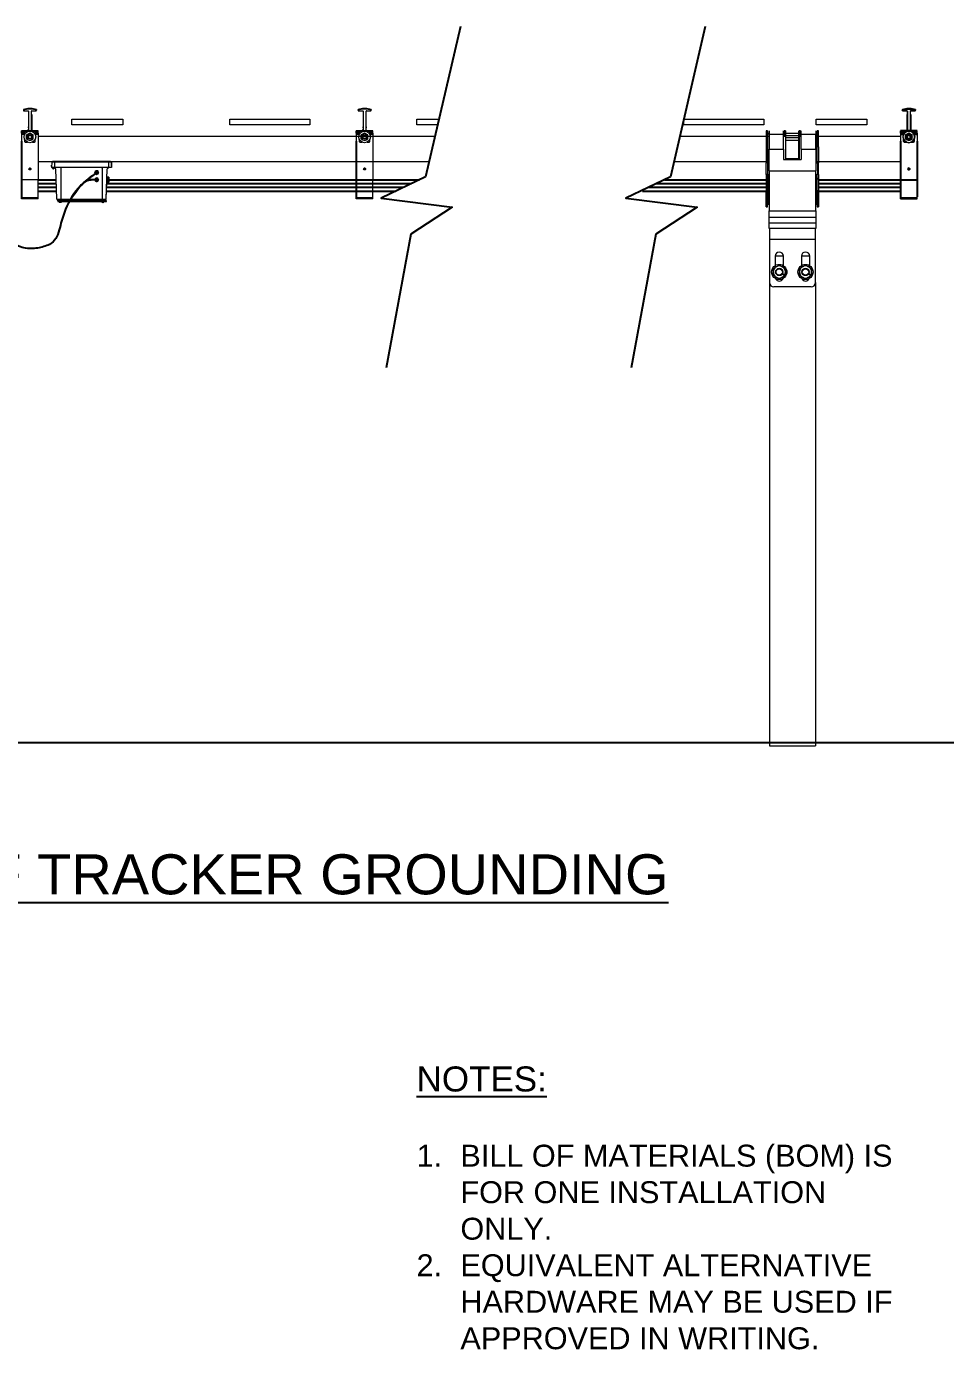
# Model space of a CAD drawing. Header units: feet. Extents: x 0.3 to 98.5, y -18.6 to 31.5.
# Drawn here: x 72.86 to 77.44, y 0.32 to 6.93 of the extents above; entities that cross this region are included whole.
import ezdxf
from ezdxf.enums import TextEntityAlignment as Align

# ---------------------------------------------------------------- set-up
doc = ezdxf.new("R2010")
doc.units = ezdxf.units.FT
doc.header["$MEASUREMENT"] = 0
for name, color, linetype in [('ATI CENTER SUPPORT', 7, 'Continuous'), ('ATI_EARTH', 34, 'Continuous'), ('DC STRING CABLES', 30, 'Continuous'), ('G-ANNO-TEXT', 1, 'Continuous'), ('G-ANNO-TEXT @ 1', 1, 'Continuous')]:
    doc.layers.add(name, color=color, linetype=linetype)
doc.styles.add('NEI-A', font='arial.ttf')

# ---------------------------------------------------------------- blocks, each defined once
blk = doc.blocks.new('CLAMP')
at = {"color": 3, "linetype": 'Continuous', "lineweight": 15}
for p, q in [((-0.0144, 0.1299), (-0.0144, 0.1287)), ((-0.0048, 0.1326), (-0.0142, 0.1302)), ((-0.0048, 0.1315), (-0.0142, 0.129)), ((-0.0142, 0.1302), (-0.0142, 0.129)), ((-0.0131, 0.1275), (-0.004, 0.1275)), ((-0.0048, 0.1326), (-0.0048, 0.1315)), ((0.0048, 0.1326), (-0.0048, 0.1326)), ((0.0048, 0.1315), (-0.0048, 0.1315)), ((-0.0032, 0.1267), (-0.0032, 0.091)), ((0.0032, 0.1242), (0.0032, 0.1267)), ((0.0032, 0.091), (0.0032, 0.1242)), ((0.004, 0.1275), (0.0131, 0.1275)), ((0.0048, 0.1326), (0.0048, 0.1315)), ((0.0142, 0.1302), (0.0048, 0.1326)), ((0.0142, 0.129), (0.0048, 0.1315)), ((0.0142, 0.1302), (0.0142, 0.129)), ((0.0144, 0.1299), (0.0144, 0.1287)), ((-0.0032, 0.0921), (-0.0037, 0.0916)), ((-0.0037, 0.0916), (-0.0037, 0.0905)), ((-0.0037, 0.0916), (-0.0037, 0.0916)), ((-0.0032, 0.091), (-0.0037, 0.0905)), ((-0.0037, 0.0905), (-0.0032, 0.09)), ((-0.0032, 0.09), (-0.0032, 0.0851)), ((0.0032, 0.0921), (0.0037, 0.0916)), ((0.0032, 0.091), (0.0037, 0.0905)), ((0.0037, 0.0905), (0.0032, 0.09)), ((0.0032, 0.0839), (0.0032, 0.09)), ((0.0037, 0.0916), (0.0037, 0.0905)), ((0.0037, 0.0916), (0.0037, 0.0916)), ((-0.0182, 0.0808), (-0.0182, 0.0839)), ((-0.0182, 0.0782), (-0.0182, 0.0808)), ((-0.0182, 0.0808), (-0.0117, 0.0808)), ((-0.0182, 0.0782), (-0.0182, 0.0778)), ((-0.0182, 0.0782), (-0.0117, 0.0782)), ((-0.0182, 0.0778), (-0.0182, 0.0758)), ((-0.0117, 0.0778), (-0.0182, 0.0778)), ((-0.0182, 0.0758), (-0.0182, -0.0236)), ((-0.0117, 0.0758), (-0.0182, 0.0758)), ((-0.0117, 0.0828), (-0.0117, 0.0821)), ((-0.0117, 0.0821), (-0.0117, 0.0755)), ((-0.0117, 0.0652), (-0.0117, 0.0605)), ((-0.0072, 0.0839), (-0.0102, 0.0837)), ((-0.0102, 0.0839), (-0.0102, 0.0837)), ((-0.0101, 0.0589), (-0.0056, 0.0589)), ((-0.0036, 0.0766), (-0.0072, 0.0745)), ((-0.0072, 0.0704), (-0.0072, 0.0745)), ((-0.0072, 0.0662), (-0.0072, 0.0704)), ((-0.0072, 0.0662), (-0.0036, 0.0642)), ((-0.0035, 0.0851), (-0.0049, 0.0851)), ((-0.0035, 0.0851), (-0.0049, 0.0851)), ((-0.0049, 0.0848), (-0.0041, 0.0848)), ((-0.0041, 0.0841), (-0.0049, 0.084)), ((-0.0041, 0.0848), (-0.0041, 0.0841)), ((0, 0.0787), (-0.0036, 0.0766)), ((-0.0036, 0.0642), (0, 0.0621)), ((0.0036, 0.0766), (0, 0.0787)), ((0, 0.0621), (0.0036, 0.0642)), ((0.0072, 0.0745), (0.0036, 0.0766)), ((0.0036, 0.0642), (0.0072, 0.0662)), ((0.0056, 0.0589), (0.0101, 0.0589)), ((0.0102, 0.0837), (0.0072, 0.0839)), ((0.0072, 0.0704), (0.0072, 0.0745)), ((0.0072, 0.0662), (0.0072, 0.0704)), ((0.0102, 0.0839), (0.0102, 0.0837)), ((0.0117, 0.0828), (0.0117, 0.0821)), ((0.0117, 0.0755), (0.0117, 0.0821)), ((0.0117, 0.0808), (0.0182, 0.0808)), ((0.0117, 0.0782), (0.0182, 0.0782)), ((0.0182, 0.0778), (0.0117, 0.0778)), ((0.0182, 0.0758), (0.0117, 0.0758)), ((0.0117, 0.0605), (0.0117, 0.0652)), ((0.0182, 0.0808), (0.0182, 0.0839)), ((0.0182, 0.0782), (0.0182, 0.0808)), ((0.0182, 0.0782), (0.0182, 0.0778)), ((0.0182, 0.0778), (0.0182, 0.0758)), ((0.0182, 0.0758), (0.0182, -0.0236)), ((0.0182, -0.0236), (-0.0182, -0.0236)), ((-0.0182, -0.0633), (-0.0182, -0.0236)), ((0.0182, -0.0633), (0.0182, -0.0236)), ((0.0182, -0.0633), (-0.0182, -0.0633)), ((-0.0182, -0.0657), (-0.0182, -0.0633)), ((0.0182, -0.0657), (-0.0182, -0.0657)), ((0.0182, -0.0657), (0.0182, -0.0633))]:
    blk.add_line(p, q, dxfattribs=at)
at = {"color": 3}
for p, q in [((-0.0182, 0.0839), (0.0182, 0.0839)), ((-0.0182, 0.0612), (-0.0182, -0.0612))]:
    blk.add_line(p, q, dxfattribs=at)
at = {"color": 3, "linetype": 'Continuous', "lineweight": 15}
for radius in [0.0128, 0.0048, 0.0036]:
    blk.add_circle((0, 0.0704), radius, dxfattribs=at)
at = {"color": 3}
blk.add_circle((0, 0), 0.00147, dxfattribs=at)
at = {"color": 3, "linetype": 'Continuous', "lineweight": 15}
for centre, radius, start, end in [((-0.0141, 0.1299), 0.0003, 104.672, 179.9818), ((-0.0141, 0.1287), 0.0003, 104.672, 179.9818), ((-0.0131, 0.1287), 0.00128, 180.0273, 270.0273), ((-0.004, 0.1267), 0.000799, 0.0273, 90.0273), ((0.004, 0.1267), 0.000799, 89.9727, 179.9727), ((0.0131, 0.1287), 0.00128, 269.9727, 359.9727), ((0.0141, 0.1299), 0.0003, 0.0182, 75.328), ((0.0141, 0.1287), 0.0003, 0.0182, 75.328), ((-0.0103, 0.0829), 0.00139, 133.1103, 183.5333), ((-0.0101, 0.0821), 0.0016, 93.3224, 179.9748), ((-0.0101, 0.0605), 0.0016, 180.0273, 270.0273), ((0, 0.0704), 0.00719, 120, 180), ((0, 0.0704), 0.00719, 180, 240), ((-0.0042, 0.0851), 0.00101, 273.3224, 359.9748), ((0, 0.0704), 0.00719, 60, 120), ((0, 0.0704), 0.00719, 240, 300), ((0, 0.0704), 0.00719, 0, 60), ((0, 0.0704), 0.00719, 300, 0), ((0.0101, 0.0605), 0.0016, 269.9727, 359.9727), ((0.0101, 0.0821), 0.0016, 0.0252, 86.6776), ((0.0102, 0.0828), 0.00154, 359.0792, 44.4283)]:
    blk.add_arc(centre, radius, start, end, dxfattribs=at)
blk.add_ellipse((-0.0042, 0.0859), major_axis=(0, 0.00107), ratio=0.942202, start_param=3.200091, end_param=4.712389, dxfattribs=at)
blk = doc.blocks.new('BEARING COLUMN')
at = {"color": 253, "linetype": 'Continuous', "lineweight": 15}
for p, q in [((-0.0543, 0.0835), (-0.0575, 0.0835)), ((-0.0575, 0.0835), (-0.0575, 0.0488)), ((-0.0543, 0.0835), (-0.0543, 0.0488)), ((-0.0512, 0.0781), (-0.0543, 0.0781)), ((-0.0512, 0.0839), (-0.0512, 0.0762)), ((-0.0512, 0.0762), (-0.0192, 0.0762)), ((-0.0512, 0.0755), (-0.0512, 0.0762)), ((-0.0192, 0.0755), (-0.0512, 0.0755)), ((-0.0512, 0.0755), (-0.0512, 0.0431)), ((-0.0192, 0.0762), (-0.0192, 0.0839)), ((-0.0181, 0.0781), (-0.0192, 0.0781)), ((-0.0192, 0.0755), (-0.0192, 0.0762)), ((-0.0192, 0.0431), (-0.0192, 0.0755)), ((-0.0149, 0.0835), (-0.0181, 0.0835)), ((-0.0181, 0.0835), (-0.0181, 0.0778)), ((-0.0149, 0.0778), (-0.0181, 0.0778)), ((-0.0181, 0.0778), (-0.0181, 0.072)), ((-0.0149, 0.072), (-0.0181, 0.072)), ((-0.0149, 0.0835), (-0.0149, 0.0778)), ((-0.0149, 0.0778), (-0.0149, 0.072)), ((-0.0149, 0.072), (-0.0149, 0.021)), ((-0.0141, 0.0612), (-0.0149, 0.0612)), ((-0.0141, 0.0581), (-0.0149, 0.0581)), ((-0.0141, 0.0784), (-0.0141, 0.0839)), ((-0.0141, 0.0784), (0.0141, 0.0784)), ((-0.0141, 0.0737), (-0.0141, 0.0784)), ((-0.0141, 0.0737), (0.0141, 0.0737)), ((-0.0141, 0.0691), (-0.0141, 0.0737)), ((-0.0141, 0.0691), (0.0141, 0.0691)), ((-0.0141, 0.0634), (-0.0141, 0.0691)), ((-0.0141, 0.0634), (0.0141, 0.0634)), ((-0.0141, 0.0228), (-0.0141, 0.0634)), ((0.0141, 0.0784), (0.0141, 0.0839)), ((0.0141, 0.0737), (0.0141, 0.0784)), ((0.0141, 0.0691), (0.0141, 0.0737)), ((0.0141, 0.0634), (0.0141, 0.0691)), ((0.0141, 0.0228), (0.0141, 0.0634)), ((0.0149, 0.0612), (0.0141, 0.0612)), ((0.0149, 0.0581), (0.0141, 0.0581)), ((0.0181, 0.0835), (0.0149, 0.0835)), ((0.0149, 0.0835), (0.0149, 0.0778)), ((0.0149, 0.0778), (0.0181, 0.0778)), ((0.0149, 0.0778), (0.0149, 0.072)), ((0.0149, 0.072), (0.0149, 0.021)), ((0.0149, 0.072), (0.0181, 0.072)), ((0.0181, 0.0835), (0.0181, 0.0778)), ((0.0192, 0.0781), (0.0181, 0.0781)), ((0.0181, 0.0778), (0.0181, 0.072)), ((0.0192, 0.0762), (0.0192, 0.0839)), ((0.0192, 0.0762), (0.0512, 0.0762)), ((0.0192, 0.0755), (0.0192, 0.0762)), ((0.0512, 0.0755), (0.0192, 0.0755)), ((0.0192, 0.0431), (0.0192, 0.0755)), ((0.0512, 0.0839), (0.0512, 0.0762)), ((0.0543, 0.0781), (0.0512, 0.0781)), ((0.0512, 0.0762), (0.0512, 0.0755)), ((0.0512, 0.0431), (0.0512, 0.0755)), ((0.0575, 0.0835), (0.0543, 0.0835)), ((0.0543, 0.0488), (0.0543, 0.0835)), ((0.0575, 0.0488), (0.0575, 0.0835)), ((-0.0543, 0.0488), (-0.0575, 0.0488)), ((-0.0575, 0.0488), (-0.0575, 0.0131)), ((-0.0543, 0.0488), (-0.0543, 0.0131)), ((-0.0512, 0.0431), (-0.0192, 0.0431)), ((-0.0512, -0.0042), (-0.0512, 0.0431)), ((-0.0192, 0.0431), (-0.0192, 0.0211)), ((0.0192, 0.0431), (0.0192, 0.0211)), ((0.0192, 0.0431), (0.0512, 0.0431)), ((0.0512, 0.0431), (0.0512, -0.0042)), ((0.0575, 0.0488), (0.0543, 0.0488)), ((0.0543, 0.0131), (0.0543, 0.0488)), ((0.0575, 0.0488), (0.0575, 0.0131)), ((-0.0543, 0.0131), (-0.0575, 0.0131)), ((-0.0575, -0.0125), (-0.0575, 0.0131)), ((-0.0549, 0.0131), (-0.0549, -0.0125)), ((-0.0543, 0.0131), (-0.0512, 0.0131)), ((-0.0192, 0.0211), (0.0192, 0.0211)), ((-0.0141, 0.0284), (-0.0149, 0.0284)), ((-0.0141, 0.0228), (0.0141, 0.0228)), ((-0.0141, 0.0218), (-0.0141, 0.0228)), ((-0.0141, 0.0218), (0.0141, 0.0218)), ((-0.0141, 0.0211), (-0.0141, 0.0218)), ((0.0149, 0.0284), (0.0141, 0.0284)), ((0.0141, 0.0218), (0.0141, 0.0228)), ((0.0141, 0.0211), (0.0141, 0.0218)), ((0.0512, 0.0131), (0.0543, 0.0131)), ((0.0575, 0.0131), (0.0543, 0.0131)), ((0.0549, 0.0131), (0.0549, -0.0125)), ((0.0575, -0.0125), (0.0575, 0.0131)), ((-0.0575, -0.0125), (-0.0575, -0.0482)), ((-0.0535, -0.0125), (-0.0575, -0.0125)), ((-0.0543, -0.023), (-0.0543, -0.0482)), ((-0.0535, -0.0125), (-0.0512, -0.0125)), ((-0.0535, -0.0125), (-0.0535, -0.0775)), ((-0.0512, -0.0042), (0.0512, -0.0042)), ((-0.0512, -0.0042), (-0.0512, -0.0921)), ((0.0512, -0.0921), (0.0512, -0.0042)), ((0.0512, -0.0125), (0.0535, -0.0125)), ((0.0575, -0.0125), (0.0535, -0.0125)), ((0.0535, -0.0775), (0.0535, -0.0125)), ((0.0543, -0.0482), (0.0543, -0.023)), ((0.0575, -0.0125), (0.0575, -0.0482)), ((-0.0543, -0.0482), (-0.0575, -0.0482)), ((-0.0575, -0.0829), (-0.0575, -0.0482)), ((-0.0543, -0.0829), (-0.0543, -0.0482)), ((0.0575, -0.0482), (0.0543, -0.0482)), ((0.0543, -0.0482), (0.0543, -0.0829)), ((0.0575, -0.0482), (0.0575, -0.0829)), ((-0.0575, -0.0829), (-0.0543, -0.0829)), ((-0.0535, -0.0775), (-0.0512, -0.0775)), ((0.0512, -0.0775), (0.0535, -0.0775)), ((0.0543, -0.0829), (0.0575, -0.0829)), ((-0.0512, -0.0921), (0.0512, -0.0921)), ((-0.0512, -0.1056), (-0.0512, -0.0921)), ((-0.0512, -0.1056), (0.0512, -0.1056)), ((-0.0512, -0.1182), (-0.0512, -0.1056)), ((0.0512, -0.0921), (0.0512, -0.1056)), ((0.0512, -0.1056), (0.0512, -0.1182)), ((-0.0512, -0.1182), (0.0512, -0.1182)), ((-0.0512, -0.13), (-0.0512, -0.1182)), ((-0.0512, -0.13), (0.0512, -0.13)), ((-0.0512, -0.1308), (-0.0512, -0.13)), ((0.0512, -0.1308), (-0.0512, -0.1308)), ((-0.0504, -0.1308), (-0.0504, -0.1548)), ((0.0504, -0.1548), (0.0504, -0.1308)), ((0.0512, -0.1182), (0.0512, -0.13)), ((0.0512, -0.13), (0.0512, -0.1308)), ((0.0504, -0.1548), (-0.0504, -0.1548)), ((-0.0504, -0.1548), (-0.0504, -0.2494)), ((0.0504, -0.2494), (0.0504, -0.1548)), ((-0.0379, -0.1915), (-0.0379, -0.2121)), ((-0.0378, -0.191), (-0.0197, -0.191)), ((-0.0197, -0.2121), (-0.0197, -0.1915)), ((0.0197, -0.191), (0.0378, -0.191)), ((0.0197, -0.1915), (0.0197, -0.2121)), ((0.0379, -0.2121), (0.0379, -0.1915)), ((-0.042, -0.2185), (-0.0354, -0.2147)), ((-0.042, -0.2261), (-0.042, -0.2185)), ((-0.042, -0.2338), (-0.042, -0.2261)), ((-0.0354, -0.2147), (-0.0288, -0.2108)), ((-0.0288, -0.2108), (-0.0222, -0.2147)), ((-0.0222, -0.2147), (-0.0155, -0.2185)), ((-0.0216, -0.2297), (-0.0221, -0.2306)), ((-0.0221, -0.2306), (-0.0207, -0.2314)), ((-0.0216, -0.2297), (-0.0202, -0.2305)), ((-0.0202, -0.2305), (-0.0207, -0.2314)), ((-0.0207, -0.2314), (-0.0189, -0.2324)), ((-0.0202, -0.2305), (-0.0184, -0.2316)), ((-0.0184, -0.2316), (-0.0189, -0.2324)), ((-0.0155, -0.2185), (-0.0155, -0.2261)), ((-0.0155, -0.2261), (-0.0155, -0.2338)), ((0.0155, -0.2185), (0.0222, -0.2147)), ((0.0155, -0.2261), (0.0155, -0.2185)), ((0.0155, -0.2338), (0.0155, -0.2261)), ((0.0222, -0.2147), (0.0288, -0.2108)), ((0.0288, -0.2108), (0.0354, -0.2147)), ((0.0354, -0.2147), (0.042, -0.2185)), ((0.036, -0.2297), (0.0355, -0.2306)), ((0.0355, -0.2306), (0.0369, -0.2314)), ((0.036, -0.2297), (0.0374, -0.2305)), ((0.0374, -0.2305), (0.0369, -0.2314)), ((0.0369, -0.2314), (0.0387, -0.2324)), ((0.0374, -0.2305), (0.0392, -0.2316)), ((0.0392, -0.2316), (0.0387, -0.2324)), ((0.042, -0.2185), (0.042, -0.2261)), ((0.042, -0.2261), (0.042, -0.2338)), ((-0.0504, -0.2494), (-0.0504, -1.2658)), ((-0.0354, -0.2376), (-0.042, -0.2338)), ((0.0408, -0.259), (-0.0408, -0.259)), ((-0.0288, -0.2414), (-0.0354, -0.2376)), ((-0.0222, -0.2376), (-0.0288, -0.2414)), ((-0.0155, -0.2338), (-0.0222, -0.2376)), ((0.0222, -0.2376), (0.0155, -0.2338)), ((0.0288, -0.2414), (0.0222, -0.2376)), ((0.0354, -0.2376), (0.0288, -0.2414)), ((0.042, -0.2338), (0.0354, -0.2376)), ((0.0504, -0.2494), (0.0504, -1.2658)), ((-0.0504, -1.2658), (0.0504, -1.2658))]:
    blk.add_line(p, q, dxfattribs=at)
at = {"color": 253, "linetype": 'Continuous', "lineweight": 15, "flags": 128}
for points in [[(-0.0543, -0.023), (-0.0542, -0.0214), (-0.0539, -0.0151), (-0.0538, -0.0142), (-0.0538, -0.0136), (-0.0537, -0.0132), (-0.0536, -0.013), (-0.0536, -0.0128), (-0.0536, -0.0127), (-0.0536, -0.0126), (-0.0535, -0.0126), (-0.0535, -0.0125), (-0.0535, -0.0125), (-0.0535, -0.0125), (-0.0535, -0.0125), (-0.0535, -0.0125)], [(0.0535, -0.0125), (0.0535, -0.0125), (0.0535, -0.0125), (0.0535, -0.0125), (0.0536, -0.0126), (0.0537, -0.0131), (0.0539, -0.015), (0.0543, -0.023)]]:
    blk.add_lwpolyline(points, dxfattribs=at)
at = {"color": 253, "linetype": 'Continuous', "lineweight": 15}
for centre, radius in [((-0.0288, -0.2261), 0.0167), ((-0.0288, -0.2261), 0.00806), ((-0.0288, -0.2261), 0.00709), ((0.0288, -0.2261), 0.0167), ((0.0288, -0.2261), 0.00806), ((0.0288, -0.2261), 0.00709)]:
    blk.add_circle(centre, radius, dxfattribs=at)
for centre, radius, start, end in [((-0.0535, -0.0783), 0.0008, 90, 180), ((0.0535, -0.0783), 0.0008, 0, 90), ((-0.0288, -0.1915), 0.00907, 0, 180), ((0.0288, -0.1915), 0.00907, 0, 180), ((-0.0288, -0.2261), 0.0133, 120, 180), ((-0.0288, -0.2261), 0.0133, 180, 240), ((-0.0288, -0.2261), 0.0133, 60, 120), ((-0.0288, -0.2261), 0.0133, 0, 60), ((-0.0288, -0.2261), 0.0133, 300, 0), ((0.0288, -0.2261), 0.0133, 120, 180), ((0.0288, -0.2261), 0.0133, 180, 240), ((0.0288, -0.2261), 0.0133, 60, 120), ((0.0288, -0.2261), 0.0133, 0, 60), ((0.0288, -0.2261), 0.0133, 300, 0), ((-0.0408, -0.2494), 0.0096, 180, 270), ((-0.0288, -0.2369), 0.00907, 205.0309, 334.9691), ((-0.0288, -0.2261), 0.0133, 240, 300), ((0.0288, -0.2369), 0.00907, 205.0354, 334.9646), ((0.0288, -0.2261), 0.0133, 240, 300), ((0.0408, -0.2494), 0.0096, 270, 0)]:
    blk.add_arc(centre, radius, start, end, dxfattribs=at)
blk = doc.blocks.new('DETAIL_TITLE')
blk.add_circle((0.5923, -0.5126), 0.25)
at = {"style": 'NEI-A'}
blk.add_attdef('DETAIL_TITLE_001', (0.9099, -0.4851), '', height=0.2, dxfattribs=at)
at = {"style": 'NEI-A', "flags": 8}
blk.add_attdef('#', text='', height=0.2, dxfattribs=at).set_placement((0.5922, -0.5109), align=Align.MIDDLE_CENTER)
at = {"style": 'NEI-A'}
for tag, p in [('SCALE:', (0.9386, -0.7379)), ('1"_=_', (1.5474, -0.7379))]:
    blk.add_attdef(tag, text='', height=0.1, dxfattribs=at).set_placement(p, align=Align.BOTTOM_LEFT)

msp = doc.modelspace()

# ---------------------------------------------------------------- linework, layer by layer
at = {"color": 7}
for points in [[(75.02389, 6.93036), (74.85053, 6.17983), (74.62801, 6.07346), (74.98329, 6.02783), (74.77663, 5.89323), (74.65339, 5.22671)], [(76.24573, 6.93036), (76.07237, 6.17983), (75.84984, 6.07346), (76.20513, 6.02783), (75.99846, 5.89323), (75.87523, 5.22671)]]:
    msp.add_lwpolyline(points, dxfattribs=at)
for centre, radius, start, end in [((73.20916, 6.16429), 0.000497, 93.168314, 274.838648), ((73.20895, 6.20019), 0.000248, 132.913376, 281.161011), ((73.20892, 6.20018), 0.000241, 289.622669, 124.451718), ((73.20916, 6.16429), 0.000497, 274.707263, 93.299699)]:
    msp.add_arc(centre, radius, start, end)
at = {"color": 85, "true_color": 0x58ba48}
for points in [[(73.20878, 6.20038), (73.12817, 6.13472), (73.05345, 6.01746), (73.02773, 5.93704), (72.99123, 5.85497), (72.9373, 5.82926), (72.87259, 5.8218), (72.80374, 5.84087), (72.74566, 5.92212), (72.71829, 6.05726), (72.69755, 6.15508), (72.65275, 6.2496), (72.5539, 6.35264), (72.50413, 6.38331)], [(73.209, 6.19995), (73.20615, 6.19784), (73.20122, 6.19428), (73.19448, 6.18936), (73.17847, 6.17741), (73.16992, 6.17084), (73.1606, 6.16329), (73.15427, 6.15809)]]:
    msp.add_spline(points, degree=3, dxfattribs=at)
at = {"color": 240, "true_color": 0xed1f24}
for points in [[(73.2092, 6.16379), (73.15668, 6.15798), (73.09885, 6.09264), (73.07894, 6.06749)], [(73.20913, 6.16479), (73.20419, 6.16486), (73.19286, 6.16486), (73.1818, 6.16458), (73.16964, 6.16293), (73.16167, 6.16074), (73.15762, 6.15943), (73.1489, 6.15477), (73.14153, 6.14857)]]:
    msp.add_spline(points, degree=3, dxfattribs=at)
at = {"layer": 'ATI CENTER SUPPORT', "color": 1}
for p, q in [((72.88298, 6.49034), (72.88298, 6.4099)), ((77.26914, 6.49034), (77.26914, 6.4099))]:
    msp.add_line(p, q, dxfattribs=at)
at = {"layer": 'ATI CENTER SUPPORT', "color": 2}
for p, q in [((72.88412, 6.49034), (72.88412, 6.4099)), ((77.25299, 6.49034), (77.25299, 6.4099)), ((77.27028, 6.49034), (77.27028, 6.4099))]:
    msp.add_line(p, q, dxfattribs=at)
at = {"layer": 'ATI CENTER SUPPORT', "color": 8, "linetype": 'Continuous', "lineweight": 15}
for p, q in [((72.91716, 6.3819), (74.8972, 6.3819)), ((76.11904, 6.3819), (76.56414, 6.3819)), ((76.63692, 6.3819), (76.64856, 6.3819)), ((76.71261, 6.3819), (76.72425, 6.3819)), ((76.79703, 6.3819), (77.22035, 6.3819)), ((77.30292, 6.3819), (77.3028, 6.3819)), ((72.91716, 6.25585), (74.86809, 6.25585)), ((72.9844, 6.25221), (72.98394, 6.22573)), ((73.2827, 6.22573), (72.98394, 6.22573)), ((73.28224, 6.25221), (72.9844, 6.25221)), ((72.98851, 6.2231), (72.98857, 6.22573)), ((72.99008, 6.22573), (72.99002, 6.22307)), ((72.99002, 6.22309), (72.99002, 6.22307)), ((72.99002, 6.22309), (72.99002, 6.22307)), ((72.99002, 6.22309), (72.99002, 6.22307)), ((72.99002, 6.22309), (72.99002, 6.22307)), ((72.99002, 6.22307), (72.99002, 6.22307)), ((72.99002, 6.22307), (72.99002, 6.22307)), ((72.99047, 6.22573), (72.99104, 6.22468)), ((72.99104, 6.22468), (72.99104, 6.22468)), ((72.99104, 6.22468), (72.99104, 6.22468)), ((72.99149, 6.22483), (72.99168, 6.22486)), ((72.9915, 6.22122), (72.99186, 6.22119)), ((72.9915, 6.22122), (72.99186, 6.22119)), ((72.9915, 6.22122), (72.99186, 6.22119)), ((72.9915, 6.22122), (72.99171, 6.22119)), ((72.99186, 6.22484), (72.99186, 6.22484)), ((72.99186, 6.22122), (72.99186, 6.22122)), ((72.99186, 6.21968), (72.99186, 6.21968)), ((72.99521, 6.22314), (72.99512, 6.22573)), ((72.99521, 6.22314), (72.99512, 6.22573)), ((72.99521, 6.22314), (72.99512, 6.22573)), ((72.9952, 6.2232), (72.99517, 6.2225)), ((72.9952, 6.22319), (72.99517, 6.2225)), ((72.99521, 6.22314), (72.99521, 6.22314)), ((72.99622, 6.2258), (72.99631, 6.22573)), ((72.99622, 6.2258), (72.99631, 6.22573)), ((72.99738, 6.22503), (72.99837, 6.22451)), ((72.99738, 6.22503), (72.99837, 6.22451)), ((72.99862, 6.25591), (72.99862, 6.22573)), ((73.26801, 6.25591), (72.99862, 6.25591)), ((73.01072, 6.06749), (73.00539, 6.22031)), ((73.03356, 6.22555), (73.0306, 6.2225)), ((73.03096, 6.06749), (73.03096, 6.22251)), ((73.03357, 6.22573), (73.03356, 6.22555)), ((73.2069, 6.21028), (73.20056, 6.20609)), ((73.2069, 6.21013), (73.20441, 6.20848)), ((73.2069, 6.21028), (73.2069, 6.21013)), ((73.21435, 6.20877), (73.2069, 6.21028)), ((73.20982, 6.20953), (73.2069, 6.21013)), ((73.21435, 6.20861), (73.21143, 6.2092)), ((73.23307, 6.22573), (73.23307, 6.22555)), ((73.23307, 6.22555), (73.23604, 6.2225)), ((73.23604, 6.2225), (73.23604, 6.06749)), ((73.25628, 6.06749), (73.26162, 6.22034)), ((73.26107, 6.20462), (73.26162, 6.22034)), ((73.26801, 6.25591), (73.26801, 6.22573)), ((73.26926, 6.22503), (73.26827, 6.22451)), ((73.26926, 6.22503), (73.26827, 6.22451)), ((73.27041, 6.2258), (73.27033, 6.22573)), ((73.27042, 6.2258), (73.27033, 6.22573)), ((73.28224, 6.25221), (73.2827, 6.22573)), ((73.28224, 6.25221), (73.28224, 6.25221)), ((73.28259, 6.23228), (73.28224, 6.25221)), ((76.08993, 6.25585), (76.56414, 6.25585)), ((76.79703, 6.25585), (77.22035, 6.25585)), ((77.30292, 6.25585), (77.30201, 6.25585)), ((73.1997, 6.20189), (73.19904, 6.19864)), ((73.19963, 6.2014), (73.19904, 6.19848)), ((73.19904, 6.19864), (73.19904, 6.19848)), ((73.19904, 6.19848), (73.20038, 6.19645)), ((73.1997, 6.16598), (73.19904, 6.16272)), ((73.19963, 6.16548), (73.19904, 6.16256)), ((73.19904, 6.16272), (73.19904, 6.16256)), ((73.19904, 6.16256), (73.20038, 6.16054)), ((73.19958, 6.20022), (73.19958, 6.20038)), ((73.19958, 6.1643), (73.19958, 6.16446)), ((73.20056, 6.20609), (73.19983, 6.20253)), ((73.20056, 6.17017), (73.19983, 6.16661)), ((73.20056, 6.20593), (73.19996, 6.20301)), ((73.20056, 6.17001), (73.19996, 6.16709)), ((73.20041, 6.20017), (73.20041, 6.20022)), ((73.20041, 6.16425), (73.20041, 6.1643)), ((73.20304, 6.20757), (73.20056, 6.20593)), ((73.20056, 6.20609), (73.20056, 6.20593)), ((73.2069, 6.17436), (73.20056, 6.17017)), ((73.20304, 6.17166), (73.20056, 6.17001)), ((73.20056, 6.17017), (73.20056, 6.17001)), ((73.2069, 6.17421), (73.20441, 6.17256)), ((73.2069, 6.17436), (73.2069, 6.17421)), ((73.21435, 6.17285), (73.2069, 6.17436)), ((73.20982, 6.17361), (73.2069, 6.17421)), ((73.21435, 6.17269), (73.21143, 6.17329)), ((73.21435, 6.20877), (73.21435, 6.20861)), ((73.21855, 6.20243), (73.21435, 6.20877)), ((73.216, 6.20613), (73.21435, 6.20861)), ((73.21435, 6.17285), (73.21435, 6.17269)), ((73.21855, 6.16651), (73.21435, 6.17285)), ((73.216, 6.17021), (73.21435, 6.17269)), ((73.21525, 6.19364), (73.21703, 6.19482)), ((73.21525, 6.15772), (73.21703, 6.1589)), ((73.25628, 6.06749), (73.25938, 6.15628)), ((73.26972, 6.15345), (73.25928, 6.15345)), ((73.26972, 6.15969), (73.2595, 6.15969)), ((73.26972, 6.17746), (73.26012, 6.17746)), ((73.26972, 6.17122), (73.26012, 6.17122)), ((73.26972, 6.17746), (73.26972, 6.15345)), ((73.01072, 6.06749), (73.25628, 6.06749)), ((73.0156, 6.06019), (73.0156, 6.05613)), ((73.2571, 6.06019), (73.0156, 6.06019)), ((73.0156, 6.05613), (73.2571, 6.05613)), ((73.02186, 6.05435), (73.02186, 6.05613)), ((73.02186, 6.05435), (73.03311, 6.05435)), ((73.0221, 6.05386), (73.03287, 6.05386)), ((73.02462, 6.06027), (73.02473, 6.06035)), ((73.02466, 6.05613), (73.02466, 6.06019)), ((73.02677, 6.05269), (73.02672, 6.05217)), ((73.02673, 6.05218), (73.02673, 6.05217)), ((73.02688, 6.05217), (73.02692, 6.05269)), ((73.0281, 6.05217), (73.0281, 6.05217)), ((73.02824, 6.05218), (73.02824, 6.05217)), ((73.02825, 6.05218), (73.02825, 6.05217)), ((73.03024, 6.06035), (73.03035, 6.06027)), ((73.03096, 6.06019), (73.03096, 6.06749)), ((73.03287, 6.05386), (73.03287, 6.05386)), ((73.03311, 6.05613), (73.03311, 6.05435)), ((73.03311, 6.05435), (73.03312, 6.05435)), ((73.03312, 6.05613), (73.03312, 6.05435)), ((73.23388, 6.05435), (73.23388, 6.05613)), ((73.23388, 6.05435), (73.24514, 6.05435)), ((73.23413, 6.05386), (73.24297, 6.05386)), ((73.23604, 6.06749), (73.23604, 6.06019)), ((73.23665, 6.06027), (73.23676, 6.06034)), ((73.23856, 6.05232), (73.23854, 6.05217)), ((73.23854, 6.05219), (73.23878, 6.05217)), ((73.23878, 6.05217), (73.23879, 6.05227)), ((73.23888, 6.05225), (73.23887, 6.05217)), ((73.2396, 6.05217), (73.2396, 6.05219)), ((73.24048, 6.05219), (73.24025, 6.05217)), ((73.24025, 6.05217), (73.24025, 6.05218)), ((73.24045, 6.05243), (73.24049, 6.05217)), ((73.24227, 6.06034), (73.24238, 6.06027)), ((73.24297, 6.05386), (73.24489, 6.05386)), ((73.24489, 6.05386), (73.2449, 6.05386)), ((73.24514, 6.05613), (73.24514, 6.05435)), ((73.24514, 6.05435), (73.24515, 6.05435)), ((73.24515, 6.05613), (73.24515, 6.05435)), ((73.25628, 6.06749), (73.25628, 6.06749)), ((73.2571, 6.05613), (73.2571, 6.06019)), ((73.2571, 6.06019), (73.2571, 6.06019))]:
    msp.add_line(p, q, dxfattribs=at)
at = {"layer": 'ATI CENTER SUPPORT', "color": 1, "extrusion": (1, 0, 1.22465e-16), "const_width": 4.44955}
for elevation in [72.88298, 77.26914]:
    msp.add_lwpolyline([(6.4099, 0), (6.49034, 0)], dxfattribs=dict(at, elevation=elevation))
at = {"layer": 'ATI CENTER SUPPORT', "color": 2, "extrusion": (1, 0, 1.22465e-16), "const_width": 4.44955}
for elevation in [72.88298, 77.26914]:
    msp.add_lwpolyline([(6.4099, 0), (6.49034, 0)], dxfattribs=dict(at, elevation=elevation))
at = {"layer": 'ATI CENTER SUPPORT', "color": 1, "extrusion": (0, -1, 0), "const_width": 4.44955, "elevation": -6.49034}
for points in [[(72.88412, 0), (74.92225, 0)], [(76.1455, 0), (77.25299, 0)], [(77.27028, 0), (77.3351, 0)]]:
    msp.add_lwpolyline(points, dxfattribs=at)
at = {"layer": 'ATI CENTER SUPPORT', "color": 2, "extrusion": (-1, 0, -1.22465e-16), "const_width": 4.44955, "elevation": -77.25412}
msp.add_lwpolyline([(-6.4099, 0), (-6.49034, 0)], dxfattribs=at)
at = {"layer": 'ATI CENTER SUPPORT', "color": 1, "extrusion": (0, 1, 0), "const_width": 4.44955, "elevation": 6.4099}
for points in [[(-72.88412, 0), (-74.90367, 0)], [(-76.1455, 0), (-77.25299, 0)], [(-77.27028, 0), (-77.3351, 0)]]:
    msp.add_lwpolyline(points, dxfattribs=at)
at = {"layer": 'ATI CENTER SUPPORT', "color": 8, "linetype": 'Continuous', "lineweight": 15}
for points in [[(73.08433, 6.46759), (73.33868, 6.46759), (73.33868, 6.43991), (73.08433, 6.43991)], [(73.87331, 6.46759), (74.27236, 6.46759), (74.27236, 6.43991), (73.87331, 6.43991)], [(76.13871, 6.46759), (76.53775, 6.46759), (76.53775, 6.43991), (76.13871, 6.43991)], [(76.79843, 6.46759), (77.05278, 6.46759), (77.05278, 6.43991), (76.79843, 6.43991)]]:
    msp.add_lwpolyline(points, close=True, dxfattribs=at)
msp.add_lwpolyline([(74.9106, 6.43991), (74.807, 6.43991), (74.807, 6.46759), (74.917, 6.46759)], dxfattribs=at)
at = {"layer": 'ATI CENTER SUPPORT', "color": 8, "linetype": 'Continuous', "lineweight": 15, "flags": 128}
for points in [[(72.99104, 6.22468), (72.99175, 6.22487), (72.99186, 6.22487)], [(73.19958, 6.20038), (73.19958, 6.2007), (73.19963, 6.2014)], [(73.19958, 6.16446), (73.19958, 6.16478), (73.19963, 6.16548)], [(73.02433, 6.05269), (73.02431, 6.05269), (73.02431, 6.05269)], [(73.24016, 6.05217), (73.24048, 6.0522), (73.24048, 6.0522)]]:
    msp.add_lwpolyline(points, dxfattribs=at)
at = {"layer": 'ATI CENTER SUPPORT', "color": 8, "linetype": 'Continuous', "lineweight": 15}
for centre, radius in [((72.99186, 6.22303), 0.00184), ((72.99186, 6.22303), 0.00181), ((73.2088, 6.20022), 0.00922), ((73.2088, 6.16431), 0.00922), ((73.2088, 6.20014), 0.00768), ((73.2088, 6.16423), 0.00768)]:
    msp.add_circle(centre, radius, dxfattribs=at)
for centre, radius, start, end in [((72.98425, 6.2313), 0.000755, 178.999662, 252.608208), ((72.98436, 6.23733), 0.000755, 123.313862, 178.999662), ((72.9844, 6.23143), 0.000755, 178.999662, 240.238808), ((72.98451, 6.23747), 0.000755, 117.760516, 178.999662), ((72.98817, 6.25214), 0.00377, 89.999662, 178.999662), ((72.99186, 6.22303), 0.00335, 178.715854, 53.829883), ((72.99186, 6.22303), 0.00184, 112.934653, 201.086519), ((72.99186, 6.22303), 0.00335, 269.999662, 1.999662), ((73.20879, 6.20037), 0.00922, 83.631101, 118.363389), ((73.20879, 6.20036), 0.00923, 73.390369, 83.630176), ((73.2088, 6.20037), 0.00922, 38.647552, 73.391673), ((73.27846, 6.25214), 0.00377, 0.999662, 89.999662), ((73.27847, 6.25214), 0.00377, 0.999662, 89.999662), ((73.20878, 6.20038), 0.00921, 163.37091, 173.624436), ((73.20878, 6.16446), 0.00921, 163.37091, 173.624436), ((73.20879, 6.20037), 0.00921, 128.607791, 163.367036), ((73.20879, 6.16446), 0.00921, 128.607791, 163.367036), ((73.20879, 6.20022), 0.00838, 0.015239, 179.961801), ((73.20879, 6.20016), 0.00838, 0.014924, 179.962116), ((73.20879, 6.20017), 0.00838, 180.006022, 268.730013), ((73.20879, 6.1643), 0.00838, 0.015239, 179.961801), ((73.20879, 6.16424), 0.00838, 0.014924, 179.962116), ((73.20879, 6.16425), 0.00838, 180.006022, 268.730013), ((73.20879, 6.20037), 0.00922, 118.364151, 128.60999), ((73.20879, 6.16445), 0.00922, 118.364151, 128.60999), ((73.20879, 6.16445), 0.00922, 83.631101, 118.363389), ((73.2088, 6.20017), 0.00838, 268.694093, 359.972064), ((73.2088, 6.16425), 0.00838, 268.694093, 359.972064), ((73.20879, 6.16445), 0.00923, 73.390369, 83.630176), ((73.2088, 6.16445), 0.00922, 38.647552, 73.391673), ((73.01827, 6.06775), 0.00756, 181.999662, 269.999662), ((73.02246, 6.05435), 0.000604, 179.999662, 234.107071), ((73.02748, 6.0613), 0.00918, 234.107071, 249.655045), ((73.02432, 6.05277), 0.0000807, 231.093093, 260.630667), ((73.0274, 6.06118), 0.00903, 249.743933, 265.680405), ((73.02743, 6.05281), 0.000958, 186.564458, 222.114939), ((73.02712, 6.06366), 0.01097, 266.651002, 273.348322), ((73.02608, 6.05304), 0.00118, 312.816809, 343.656215), ((73.02785, 6.06369), 0.011, 268.088504, 269.780901), ((73.02889, 6.05304), 0.00118, 196.343108, 227.182514), ((73.0274, 6.06129), 0.00914, 274.333114, 290.140219), ((73.02757, 6.06118), 0.00903, 274.318918, 290.25539), ((73.03062, 6.05284), 0.000155, 241.228637, 298.770687), ((73.02749, 6.0613), 0.00918, 290.32139, 305.892253), ((73.02748, 6.0613), 0.00918, 290.344278, 305.892253), ((73.03251, 6.05435), 0.000604, 305.892253, 359.999662), ((73.03251, 6.05435), 0.000604, 305.892253, 359.999662), ((73.23449, 6.05435), 0.000604, 179.999662, 234.107071), ((73.23951, 6.06129), 0.00918, 234.107071, 263.282195), ((73.23908, 6.0576), 0.00545, 243.802489, 264.28937), ((73.23709, 6.05727), 0.00459, 264.817684, 275.18164), ((73.24003, 6.05807), 0.00593, 244.810637, 264.188389), ((73.23908, 6.05236), 0.000357, 193.010213, 212.456976), ((73.23858, 6.05241), 0.000373, 320.481708, 333.951036), ((73.23888, 6.05656), 0.00443, 277.125185, 299.31789), ((73.23904, 6.05783), 0.00569, 275.612708, 284.499581), ((73.24044, 6.0524), 0.000362, 205.753904, 219.750414), ((73.24, 6.05609), 0.00395, 276.992042, 300.951169), ((73.23951, 6.06129), 0.00918, 276.717129, 305.892253), ((73.24154, 6.05923), 0.00654, 265.66204, 274.337283), ((73.23952, 6.06129), 0.00918, 290.266094, 305.892253), ((73.24454, 6.05435), 0.000604, 305.892253, 359.999662), ((73.24454, 6.05435), 0.000604, 305.892253, 359.999662), ((73.24872, 6.06775), 0.00756, 269.999662, 357.999662), ((73.24873, 6.06775), 0.00756, 269.999662, 357.999662)]:
    msp.add_arc(centre, radius, start, end, dxfattribs=at)
for points, knots in [([(72.9835, 6.23131), (72.9835, 6.23134), (72.9835, 6.23137), (72.9835, 6.23171), (72.98351, 6.23208), (72.98352, 6.23254), (72.98353, 6.23323), (72.98355, 6.23418), (72.98356, 6.23516), (72.98357, 6.23588), (72.98358, 6.23637), (72.98359, 6.23679), (72.9836, 6.23719), (72.9836, 6.23729), (72.9836, 6.23734)], [0, 0, 0, 0, 0.1197213, 0.1848949, 0.2500002, 0.315173, 0.3802785, 0.4999995, 0.6197215, 0.6848923, 0.7500001, 0.8151722, 0.880278, 1, 1, 1, 1]), ([(72.98365, 6.23147), (72.98365, 6.23146), (72.98365, 6.23144), (72.98365, 6.23172), (72.98366, 6.23204), (72.98367, 6.23246), (72.98368, 6.2331), (72.98369, 6.23404), (72.98371, 6.23502), (72.98372, 6.23576), (72.98373, 6.23629), (72.98374, 6.23675), (72.98375, 6.23722), (72.98375, 6.23736), (72.98375, 6.23745)], [0, 0, 0, 0, 0.1197215, 0.1848944, 0.2500011, 0.3151738, 0.3802782, 0.5000019, 0.6197223, 0.6848941, 0.7500015, 0.8151721, 0.8802787, 1, 1, 1, 1]), ([(72.99862, 6.25591), (72.99731, 6.25591), (72.99529, 6.25591), (72.99285, 6.25591), (72.99118, 6.25591), (72.98983, 6.25591), (72.98853, 6.25591), (72.98831, 6.25591), (72.98817, 6.25591)], [0, 0, 0, 0, 0.2394563, 0.3683606, 0.5, 0.6316387, 0.760543, 1, 1, 1, 1]), ([(72.99741, 6.22513), (72.99722, 6.22518), (72.99689, 6.22526), (72.99666, 6.22552), (72.99657, 6.22564)], [0, 0, 0, 0, 0.567596, 1, 1, 1, 1]), ([(72.99695, 6.2253), (72.99697, 6.22528), (72.99709, 6.22516), (72.99726, 6.22513), (72.99741, 6.2251)], [0, 0, 0, 0, 0.149209, 1, 1, 1, 1]), ([(72.99837, 6.22451), (72.99966, 6.22381), (73.00201, 6.22254), (73.00406, 6.22116), (73.00498, 6.22054)], [0, 0, 0, 0, 0.5475091, 1, 1, 1, 1]), ([(72.99837, 6.22451), (72.99966, 6.22382), (73.00179, 6.22267), (73.00364, 6.22143), (73.00436, 6.22094)], [0, 0, 0, 0, 0.607478, 1, 1, 1, 1]), ([(73.26827, 6.22451), (73.26698, 6.22381), (73.26463, 6.22254), (73.26258, 6.22116), (73.26165, 6.22054)], [0, 0, 0, 0, 0.5475091, 1, 1, 1, 1]), ([(73.26827, 6.22451), (73.26698, 6.22382), (73.26485, 6.22267), (73.263, 6.22143), (73.26227, 6.22094)], [0, 0, 0, 0, 0.607478, 1, 1, 1, 1]), ([(73.27846, 6.25591), (73.27832, 6.25591), (73.27811, 6.25591), (73.27681, 6.25591), (73.27546, 6.25591), (73.27378, 6.25591), (73.27135, 6.25591), (73.26933, 6.25591), (73.26801, 6.25591)], [0, 0, 0, 0, 0.239457, 0.3683598, 0.4999992, 0.631638, 0.7605409, 1, 1, 1, 1]), ([(73.26922, 6.22513), (73.26941, 6.22518), (73.26975, 6.22526), (73.26997, 6.22552), (73.27007, 6.22564)], [0, 0, 0, 0, 0.567596, 1, 1, 1, 1]), ([(73.26968, 6.2253), (73.26967, 6.22528), (73.26955, 6.22516), (73.26938, 6.22513), (73.26923, 6.2251)], [0, 0, 0, 0, 0.149209, 1, 1, 1, 1]), ([(73.01827, 6.06019), (73.01832, 6.06019), (73.0184, 6.06019), (73.01911, 6.06019), (73.02028, 6.06019), (73.02193, 6.06019), (73.02396, 6.06019), (73.02623, 6.06019), (73.02859, 6.06019), (73.03019, 6.06019), (73.03096, 6.06019)], [0, 0, 0, 0, 0.1165167, 0.2400116, 0.3686417, 0.5000002, 0.63136, 0.75999, 0.8834872, 1, 1, 1, 1]), ([(73.23604, 6.06019), (73.23681, 6.06019), (73.2384, 6.06019), (73.24077, 6.06019), (73.24304, 6.06019), (73.24507, 6.06019), (73.24672, 6.06019), (73.24789, 6.06019), (73.2486, 6.06019), (73.24868, 6.06019), (73.24872, 6.06019)], [0, 0, 0, 0, 0.1165159, 0.2400124, 0.3686417, 0.5000003, 0.6313598, 0.7599888, 0.8834844, 1, 1, 1, 1])]:
    msp.add_open_spline(points, degree=3, knots=knots, dxfattribs=at)
at = {"layer": 'ATI_EARTH', "color": 7}
msp.add_lwpolyline([(66.76685, 3.35561), (88.3762, 3.35561)], dxfattribs=at)
at = {"layer": 'DC STRING CABLES', "flags": 128}
for points in [[(72.91716, 6.16514), (73.00731, 6.16514)], [(72.91716, 6.14623), (73.00797, 6.14623)], [(73.25903, 6.14623), (74.78025, 6.14623)], [(73.25969, 6.16514), (74.8198, 6.16514)], [(76.00208, 6.14623), (76.54987, 6.14623)], [(76.04164, 6.16514), (76.54987, 6.16514)], [(76.8113, 6.16514), (77.30058, 6.16514)], [(76.8113, 6.14623), (77.22035, 6.14623)], [(77.30292, 6.14623), (77.30167, 6.14623)], [(72.91716, 6.12732), (73.00863, 6.12732)], [(72.91716, 6.10842), (73.00929, 6.10842)], [(73.25771, 6.10842), (74.70113, 6.10842)], [(73.25837, 6.12732), (74.74069, 6.12732)], [(75.93322, 6.10842), (76.54987, 6.10842)], [(75.96253, 6.12732), (76.54987, 6.12732)], [(76.8113, 6.12732), (77.22035, 6.12732)], [(76.8113, 6.10842), (77.22035, 6.10842)], [(77.30292, 6.12732), (77.30167, 6.12732)], [(77.30292, 6.10842), (77.30167, 6.10842)]]:
    msp.add_lwpolyline(points, dxfattribs=at)

# ---------------------------------------------------------------- block references
at = {"layer": 'ATI CENTER SUPPORT', "yscale": 2.275051939133412, "zscale": 2.275051939133412}
for p, xscale in [((72.87568, 6.219), 2.275051939133412), ((74.54566, 6.219), 2.275051939133412), ((77.26143, 6.219), -2.275051939133412), ((77.26184, 6.219), 2.275051939133412)]:
    msp.add_blockref('CLAMP', p, dxfattribs=dict(at, xscale=xscale))
at = {"layer": 'ATI CENTER SUPPORT', "color": 8, "linetype": 'Continuous', "lineweight": 15, "xscale": 2.275051939133412, "yscale": 2.275051939133412, "zscale": 2.275051939133412}
msp.add_blockref('BEARING COLUMN', (76.68058, 6.219), dxfattribs=at)
at = {"layer": 'G-ANNO-TEXT @ 1'}
ref = msp.add_blockref('DETAIL_TITLE', (67.50593, 3.02609), dxfattribs=at)
ref.add_attrib('#', '4', dxfattribs={"layer": '0', "height": 0.2, "style": 'NEI-A'}).set_placement((68.09813, 2.51519), align=Align.MIDDLE_CENTER)
ref.add_attrib('DETAIL_TITLE_001', '%%UMOTOR SUPPORT POST/END OF TRACKER GROUNDING', (68.39509, 2.5974), dxfattribs={"layer": '0', "height": 0.2, "style": 'NEI-A'})
ref.add_attrib('SCALE:', 'SCALE:', dxfattribs={"layer": '0', "height": 0.1, "style": 'NEI-A'}).set_placement((68.44458, 2.16774), align=Align.TOP_LEFT)
ref.add_attrib('1"_=_', 'NTS', dxfattribs={"layer": '0', "height": 0.1, "style": 'NEI-A'}).set_placement((69.00431, 2.16774), align=Align.TOP_LEFT)
ref.add_attrib('DETAIL_TITLE_002', '%%U(ABOVE GROUND)', (68.39891, 2.26052), dxfattribs={"layer": '0', "height": 0.2, "style": 'NEI-A'})

# ---------------------------------------------------------------- texts
at = {"layer": 'G-ANNO-TEXT', "insert": (74.80513, 1.73827), "char_height": 0.109375, "attachment_point": 1, "style": 'NEI-A'}
msp.add_mtext_dynamic_manual_height_columns('{\\H1.1429x;\\LNOTES:}\\P\\P\\pi-0.21875,l0.21875,t0.21875;1.^IBILL OF MATERIALS (BOM) IS FOR ONE INSTALLATION ONLY.\\P2.^IEQUIVALENT ALTERNATIVE HARDWARE MAY BE USED IF APPROVED IN WRITING.', width=2.5351883, gutter_width=0.9375, heights=[1.37891], dxfattribs=at)

doc.saveas('drawing.dxf')
